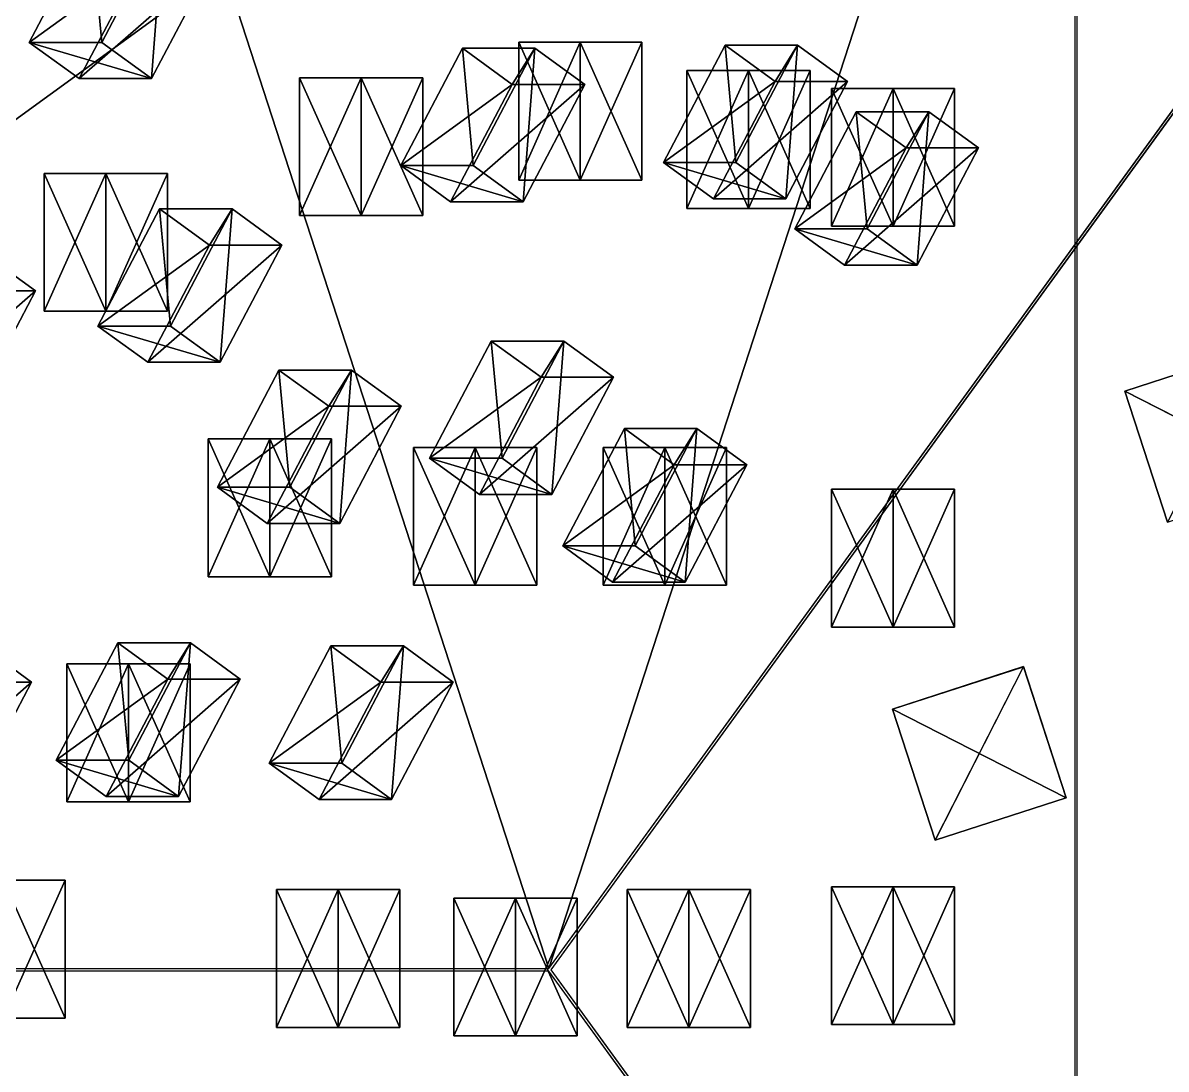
# Model space of a CAD drawing. Header units: metres. Extents: x -324 to 324, y -310 to 311.
# Drawn here: x -238.3 to -155.4, y -7.2 to 68.7 of the extents above; entities that cross this region are included whole.
import ezdxf

# ---------------------------------------------------------------- set-up
doc = ezdxf.new("R2010")
doc.units = ezdxf.units.M

msp = doc.modelspace()

# ---------------------------------------------------------------- linework, layer by layer
for p, q in [((-200.13194, 0.095825195, -738.10077), (-61.93538, 190.30717, -738.10077)), ((-61.803387, 190.21132, -738), (-200, 4.172325e-05, -738)), ((-161.96652, 117.55693, -1261.8993), (-161.96637, -117.55719, -1261.8992)), ((-161.8034, -117.557014, -1262), (-161.80339, 117.5571, -1262)), ((-323.74664, 0.10151672, -938.0959), (-200.13194, 0.095825195, -738.10077)), ((-200, 4.172325e-05, -738), (-61.803432, -190.21129, -738)), ((-200.13196, -0.09590149, -738.10077), (-323.74664, -0.10168457, -938.09595)), ((-61.935295, -190.30717, -738.10077), (-200.13196, -0.09590149, -738.10077))]:
    msp.add_line(p, q)
for points in [[(-200.13194, 0.095825195, -738.10077), (-100.1399, 307.86993, -938.09595), (-261.94815, 190.31635, -1061.6997), (-261.94806, 190.31645, -1061.6996)], [(-200.13194, 0.095825195, -738.10077), (-61.93538, 190.30717, -738.10077), (-100.1399, 307.86993, -938.09595), (-100.1398, 307.87003, -938.0958)], [(-323.78564, -0.00020891172, -938.3003), (-261.97635, 190.21114, -1061.9042), (-161.96652, 117.55693, -1261.8993), (-161.96642, 117.55703, -1261.8992)], [(-200.13194, 0.095825195, -738.10077), (-261.94815, 190.31635, -1061.6997), (-323.74664, 0.10151672, -938.0959), (-323.74655, 0.101616725, -938.09576)], [(-61.803432, -190.21129, -738), (-61.803387, 190.21132, -738), (-200, 4.172325e-05, -738), (-199.9999, 0.00014172326, -737.9999)], [(61.803394, -190.21127, -1262), (-161.80339, 117.5571, -1262), (61.803425, 190.21133, -1262), (61.803524, 190.21144, -1261.9999)], [(-323.78564, -0.00020891172, -938.3003), (-161.96652, 117.55693, -1261.8993), (-161.96637, -117.55719, -1261.8992), (-161.96626, -117.55709, -1261.899)], [(61.803394, -190.21127, -1262), (-161.8034, -117.557014, -1262), (-161.80339, 117.5571, -1262), (-161.80328, 117.5572, -1261.9999)], [(-233.3717, 75.81389, -861.87366), (-237.84373, 67.3073, -859.10974), (-232.58609, 67.30706, -850.60345), (-232.58598, 67.30716, -850.60333)], [(-237.84373, 67.3073, -859.10974), (-233.3717, 75.81389, -861.87366), (-229.75375, 73.185295, -864.1099), (-229.75365, 73.185394, -864.1098)], [(-232.58609, 67.30706, -850.60345), (-228.11406, 75.813644, -853.3673), (-233.3717, 75.81389, -861.87366), (-233.3716, 75.81399, -861.87354)], [(-228.11406, 75.813644, -853.3673), (-232.58609, 67.30706, -850.60345), (-228.96814, 64.67847, -852.8397), (-228.96803, 64.678566, -852.8396)], [(-228.96814, 64.67847, -852.8397), (-224.49611, 73.18506, -855.60364), (-228.11406, 75.813644, -853.3673), (-228.11395, 75.81374, -853.3672)], [(-229.75375, 73.185295, -864.1099), (-234.22578, 64.67871, -861.34607), (-237.84373, 67.3073, -859.10974), (-237.84363, 67.307396, -859.1096)], [(-234.22578, 64.67871, -861.34607), (-229.75375, 73.185295, -864.1099), (-224.49611, 73.18506, -855.60364), (-224.496, 73.18516, -855.6035)], [(-224.49611, 73.18506, -855.60364), (-228.96814, 64.67847, -852.8397), (-234.22578, 64.67871, -861.34607), (-234.22568, 64.67881, -861.34595)], [(-228.96814, 64.67847, -852.8397), (-232.58609, 67.30706, -850.60345), (-237.84373, 67.3073, -859.10974), (-237.84363, 67.307396, -859.1096)], [(-237.84373, 67.3073, -859.10974), (-234.22578, 64.67871, -861.34607), (-228.96814, 64.67847, -852.8397), (-228.96803, 64.678566, -852.8396)], [(-197.85727, 67.31485, -1209.1312), (-202.32985, 67.31485, -1200.1871), (-197.85782, 67.31486, -1197.9508), (-197.85771, 67.31496, -1197.9507)], [(-197.85727, 57.314854, -1209.1312), (-202.32983, 57.31485, -1200.1871), (-202.32985, 67.31485, -1200.1871), (-202.32974, 67.31495, -1200.187)], [(-197.85782, 67.31486, -1197.9508), (-202.32985, 67.31485, -1200.1871), (-202.32983, 57.31485, -1200.1871), (-202.32973, 57.31495, -1200.187)], [(-202.32985, 67.31485, -1200.1871), (-197.85727, 67.31485, -1209.1312), (-197.85727, 57.314854, -1209.1312), (-197.85716, 57.314953, -1209.1311)], [(-202.32983, 57.31485, -1200.1871), (-197.85782, 57.314854, -1197.9508), (-197.85782, 67.31486, -1197.9508), (-197.85771, 67.31496, -1197.9507)], [(-197.85782, 57.314854, -1197.9508), (-193.38524, 57.314857, -1206.8949), (-193.38525, 67.31486, -1206.8949), (-193.38515, 67.31496, -1206.8948)], [(-197.85782, 67.31486, -1197.9508), (-193.38525, 67.31486, -1206.8949), (-197.85727, 67.31485, -1209.1312), (-197.85716, 67.31495, -1209.1311)], [(-193.38525, 67.31486, -1206.8949), (-197.85782, 67.31486, -1197.9508), (-197.85782, 57.314854, -1197.9508), (-197.85771, 57.314953, -1197.9507)], [(-193.38524, 57.314857, -1206.8949), (-197.85727, 57.314854, -1209.1312), (-197.85727, 67.31485, -1209.1312), (-197.85716, 67.31495, -1209.1311)], [(-197.85727, 67.31485, -1209.1312), (-193.38525, 67.31486, -1206.8949), (-193.38524, 57.314857, -1206.8949), (-193.38513, 57.314957, -1206.8948)], [(-206.41713, 66.8754, -807.75903), (-210.88916, 58.368813, -804.9951), (-205.63152, 58.36857, -796.48883), (-205.63141, 58.368668, -796.4887)], [(-210.88916, 58.368813, -804.9951), (-206.41713, 66.8754, -807.75903), (-202.79918, 64.24681, -809.9953), (-202.79907, 64.24691, -809.9952)], [(-205.63152, 58.36857, -796.48883), (-201.15948, 66.87516, -799.2527), (-206.41713, 66.8754, -807.75903), (-206.41702, 66.875496, -807.7589)], [(-202.79918, 64.24681, -809.9953), (-206.41713, 66.8754, -807.75903), (-201.15948, 66.87516, -799.2527), (-201.15938, 66.87526, -799.25256)], [(-201.15948, 66.87516, -799.2527), (-205.63152, 58.36857, -796.48883), (-202.01357, 55.73998, -798.7251), (-202.01346, 55.740078, -798.725)], [(-201.15948, 66.87516, -799.2527), (-197.54153, 64.24657, -801.489), (-202.79918, 64.24681, -809.9953), (-202.79907, 64.24691, -809.9952)], [(-202.01357, 55.73998, -798.7251), (-197.54153, 64.24657, -801.489), (-201.15948, 66.87516, -799.2527), (-201.15938, 66.87526, -799.25256)], [(-187.34816, 67.09358, -777.165), (-191.82019, 58.586998, -774.40106), (-186.56255, 58.586754, -765.8948), (-186.56244, 58.586853, -765.89465)], [(-191.82019, 58.586998, -774.40106), (-187.34816, 67.09358, -777.165), (-183.73021, 64.465, -779.40125), (-183.7301, 64.465096, -779.4011)], [(-186.56255, 58.586754, -765.8948), (-182.09052, 67.093346, -768.6586), (-187.34816, 67.09358, -777.165), (-187.34805, 67.09368, -777.16486)], [(-183.73021, 64.465, -779.40125), (-187.34816, 67.09358, -777.165), (-182.09052, 67.093346, -768.6586), (-182.09041, 67.093445, -768.6585)], [(-182.09052, 67.093346, -768.6586), (-186.56255, 58.586754, -765.8948), (-182.9446, 55.958164, -768.13104), (-182.94449, 55.958263, -768.1309)], [(-182.09052, 67.093346, -768.6586), (-178.47256, 64.46475, -770.89496), (-183.73021, 64.465, -779.40125), (-183.7301, 64.465096, -779.4011)], [(-182.9446, 55.958164, -768.13104), (-178.47256, 64.46475, -770.89496), (-182.09052, 67.093346, -768.6586), (-182.09041, 67.093445, -768.6585)], [(-213.75055, 64.739845, -1177.3485), (-218.22313, 64.739845, -1168.4044), (-213.7511, 64.73985, -1166.1681), (-213.75099, 64.73995, -1166.168)], [(-213.75055, 54.73985, -1177.3485), (-218.22311, 54.739845, -1168.4044), (-218.22313, 64.739845, -1168.4044), (-218.22302, 64.739944, -1168.4043)], [(-213.7511, 64.73985, -1166.1681), (-218.22313, 64.739845, -1168.4044), (-218.22311, 54.739845, -1168.4044), (-218.223, 54.739944, -1168.4043)], [(-218.22313, 64.739845, -1168.4044), (-213.75055, 64.739845, -1177.3485), (-213.75055, 54.73985, -1177.3485), (-213.75044, 54.73995, -1177.3484)], [(-218.22311, 54.739845, -1168.4044), (-213.7511, 54.73985, -1166.1681), (-213.7511, 64.73985, -1166.1681), (-213.75099, 64.73995, -1166.168)], [(-213.7511, 54.73985, -1166.1681), (-209.27852, 54.739853, -1175.1122), (-209.27853, 64.73985, -1175.1122), (-209.27843, 64.73995, -1175.112)], [(-213.7511, 64.73985, -1166.1681), (-209.27853, 64.73985, -1175.1122), (-213.75055, 64.739845, -1177.3485), (-213.75044, 64.739944, -1177.3484)], [(-209.27853, 64.73985, -1175.1122), (-213.7511, 64.73985, -1166.1681), (-213.7511, 54.73985, -1166.1681), (-213.75099, 54.73995, -1166.168)], [(-209.27852, 54.739853, -1175.1122), (-213.75055, 54.73985, -1177.3485), (-213.75055, 64.739845, -1177.3485), (-213.75044, 64.739944, -1177.3484)], [(-213.75055, 64.739845, -1177.3485), (-209.27853, 64.73985, -1175.1122), (-209.27852, 54.739853, -1175.1122), (-209.27841, 54.739952, -1175.112)], [(-185.64938, 65.25486, -1233.5441), (-190.12196, 65.25486, -1224.6), (-185.64993, 65.25487, -1222.3636), (-185.64983, 65.25497, -1222.3635)], [(-185.64938, 55.254864, -1233.5441), (-190.12195, 55.25486, -1224.6), (-190.12196, 65.25486, -1224.6), (-190.12186, 65.25496, -1224.5999)], [(-185.64993, 65.25487, -1222.3636), (-190.12196, 65.25486, -1224.6), (-190.12195, 55.25486, -1224.6), (-190.12184, 55.25496, -1224.5999)], [(-190.12196, 65.25486, -1224.6), (-185.64938, 65.25486, -1233.5441), (-185.64938, 55.254864, -1233.5441), (-185.64928, 55.254963, -1233.544)], [(-190.12195, 55.25486, -1224.6), (-185.64993, 55.254864, -1222.3636), (-185.64993, 65.25487, -1222.3636), (-185.64983, 65.25497, -1222.3635)], [(-185.64993, 55.254864, -1222.3636), (-181.17735, 55.254868, -1231.3077), (-181.17737, 65.25487, -1231.3077), (-181.17726, 65.25497, -1231.3076)], [(-185.64993, 65.25487, -1222.3636), (-181.17737, 65.25487, -1231.3077), (-185.64938, 65.25486, -1233.5441), (-185.64928, 65.25496, -1233.544)], [(-181.17737, 65.25487, -1231.3077), (-185.64993, 65.25487, -1222.3636), (-185.64993, 55.254864, -1222.3636), (-185.64983, 55.254963, -1222.3635)], [(-181.17735, 55.254868, -1231.3077), (-185.64938, 55.254864, -1233.5441), (-185.64938, 65.25486, -1233.5441), (-185.64928, 65.25496, -1233.544)], [(-185.64938, 65.25486, -1233.5441), (-181.17737, 65.25487, -1231.3077), (-181.17735, 55.254868, -1231.3077), (-181.17725, 55.254967, -1231.3076)], [(-202.79918, 64.24681, -809.9953), (-207.27121, 55.74022, -807.23145), (-210.88916, 58.368813, -804.9951), (-210.88905, 58.36891, -804.995)], [(-207.27121, 55.74022, -807.23145), (-202.79918, 64.24681, -809.9953), (-197.54153, 64.24657, -801.489), (-197.54143, 64.246666, -801.4889)], [(-197.54153, 64.24657, -801.489), (-202.01357, 55.73998, -798.7251), (-207.27121, 55.74022, -807.23145), (-207.2711, 55.74032, -807.2313)], [(-183.73021, 64.465, -779.40125), (-188.20224, 55.958405, -776.6374), (-191.82019, 58.586998, -774.40106), (-191.82008, 58.587097, -774.40094)], [(-188.20224, 55.958405, -776.6374), (-183.73021, 64.465, -779.40125), (-178.47256, 64.46475, -770.89496), (-178.47246, 64.46485, -770.89484)], [(-178.47256, 64.46475, -770.89496), (-182.9446, 55.958164, -768.13104), (-188.20224, 55.958405, -776.6374), (-188.20213, 55.958504, -776.63727)], [(-175.16904, 63.967365, -1254.5022), (-179.64162, 63.96736, -1245.5581), (-175.16959, 63.967365, -1243.3218), (-175.16948, 63.967464, -1243.3217)], [(-175.16904, 53.967365, -1254.5022), (-179.6416, 53.96736, -1245.5581), (-179.64162, 63.96736, -1245.5581), (-179.64151, 63.96746, -1245.558)], [(-179.64162, 63.96736, -1245.5581), (-175.16904, 63.967365, -1254.5022), (-175.16904, 53.967365, -1254.5022), (-175.16893, 53.967464, -1254.5021)], [(-175.16959, 63.967365, -1243.3218), (-179.64162, 63.96736, -1245.5581), (-179.6416, 53.96736, -1245.5581), (-179.6415, 53.96746, -1245.558)], [(-179.6416, 53.96736, -1245.5581), (-175.16959, 53.967365, -1243.3218), (-175.16959, 63.967365, -1243.3218), (-175.16948, 63.967464, -1243.3217)], [(-175.16959, 53.967365, -1243.3218), (-170.697, 53.96737, -1252.2659), (-170.69702, 63.96737, -1252.2659), (-170.69691, 63.96747, -1252.2657)], [(-175.16959, 63.967365, -1243.3218), (-170.69702, 63.96737, -1252.2659), (-175.16904, 63.967365, -1254.5022), (-175.16893, 63.967464, -1254.5021)], [(-170.69702, 63.96737, -1252.2659), (-175.16959, 63.967365, -1243.3218), (-175.16959, 53.967365, -1243.3218), (-175.16948, 53.967464, -1243.3217)], [(-170.697, 53.96737, -1252.2659), (-175.16904, 53.967365, -1254.5022), (-175.16904, 63.967365, -1254.5022), (-175.16893, 63.967464, -1254.5021)], [(-175.16904, 63.967365, -1254.5022), (-170.69702, 63.96737, -1252.2659), (-170.697, 53.96737, -1252.2659), (-170.6969, 53.96747, -1252.2657)], [(-177.83235, 62.27406, -756.105), (-182.30438, 53.76747, -753.34106), (-177.04674, 53.767227, -744.8348), (-177.04663, 53.767326, -744.83466)], [(-182.30438, 53.76747, -753.34106), (-177.83235, 62.27406, -756.105), (-174.2144, 59.64547, -758.34125), (-174.2143, 59.64557, -758.3411)], [(-177.04674, 53.767227, -744.8348), (-172.5747, 62.27382, -747.59863), (-177.83235, 62.27406, -756.105), (-177.83224, 62.27416, -756.10486)], [(-174.2144, 59.64547, -758.34125), (-177.83235, 62.27406, -756.105), (-172.5747, 62.27382, -747.59863), (-172.5746, 62.27392, -747.5985)], [(-172.5747, 62.27382, -747.59863), (-177.04674, 53.767227, -744.8348), (-173.42879, 51.138638, -747.07104), (-173.42868, 51.138737, -747.0709)], [(-172.5747, 62.27382, -747.59863), (-168.95676, 59.645226, -749.83496), (-174.2144, 59.64547, -758.34125), (-174.2143, 59.64557, -758.3411)], [(-173.42879, 51.138638, -747.07104), (-168.95676, 59.645226, -749.83496), (-172.5747, 62.27382, -747.59863), (-172.5746, 62.27392, -747.5985)], [(-174.2144, 59.64547, -758.34125), (-178.68643, 51.138878, -755.5774), (-182.30438, 53.76747, -753.34106), (-182.30428, 53.76757, -753.34094)], [(-178.68643, 51.138878, -755.5774), (-174.2144, 59.64547, -758.34125), (-168.95676, 59.645226, -749.83496), (-168.95665, 59.645325, -749.83484)], [(-168.95676, 59.645226, -749.83496), (-173.42879, 51.138638, -747.07104), (-178.68643, 51.138878, -755.5774), (-178.68633, 51.138977, -755.5773)], [(-202.01357, 55.73998, -798.7251), (-205.63152, 58.36857, -796.48883), (-210.88916, 58.368813, -804.9951), (-210.88905, 58.36891, -804.995)], [(-210.88916, 58.368813, -804.9951), (-207.27121, 55.74022, -807.23145), (-202.01357, 55.73998, -798.7251), (-202.01346, 55.740078, -798.725)], [(-182.9446, 55.958164, -768.13104), (-186.56255, 58.586754, -765.8948), (-191.82019, 58.586998, -774.40106), (-191.82008, 58.587097, -774.40094)], [(-191.82019, 58.586998, -774.40106), (-188.20224, 55.958405, -776.6374), (-182.9446, 55.958164, -768.13104), (-182.94449, 55.958263, -768.1309)], [(-232.29272, 57.787346, -1140.2687), (-236.7653, 57.787342, -1131.3246), (-232.29327, 57.787346, -1129.0883), (-232.29317, 57.787445, -1129.0881)], [(-232.29272, 47.787346, -1140.2687), (-236.76529, 47.787342, -1131.3246), (-236.7653, 57.787342, -1131.3246), (-236.7652, 57.78744, -1131.3245)], [(-236.7653, 57.787342, -1131.3246), (-232.29272, 57.787346, -1140.2687), (-232.29272, 47.787346, -1140.2687), (-232.29262, 47.787445, -1140.2686)], [(-232.29327, 57.787346, -1129.0883), (-236.7653, 57.787342, -1131.3246), (-236.76529, 47.787342, -1131.3246), (-236.76518, 47.78744, -1131.3245)], [(-236.76529, 47.787342, -1131.3246), (-232.29327, 47.787346, -1129.0883), (-232.29327, 57.787346, -1129.0883), (-232.29317, 57.787445, -1129.0881)], [(-232.29327, 47.787346, -1129.0883), (-227.8207, 47.78735, -1138.0323), (-227.82071, 57.78735, -1138.0323), (-227.8206, 57.78745, -1138.0322)], [(-232.29327, 57.787346, -1129.0883), (-227.82071, 57.78735, -1138.0323), (-232.29272, 57.787346, -1140.2687), (-232.29262, 57.787445, -1140.2686)], [(-227.82071, 57.78735, -1138.0323), (-232.29327, 57.787346, -1129.0883), (-232.29327, 47.787346, -1129.0883), (-232.29317, 47.787445, -1129.0881)], [(-227.8207, 47.78735, -1138.0323), (-232.29272, 47.787346, -1140.2687), (-232.29272, 57.787346, -1140.2687), (-232.29262, 57.787445, -1140.2686)], [(-232.29272, 57.787346, -1140.2687), (-227.82071, 57.78735, -1138.0323), (-227.8207, 47.78735, -1138.0323), (-227.82059, 47.78745, -1138.0322)], [(-202.32983, 57.31485, -1200.1871), (-197.85727, 57.314854, -1209.1312), (-193.38524, 57.314857, -1206.8949), (-193.38513, 57.314957, -1206.8948)], [(-193.38524, 57.314857, -1206.8949), (-197.85782, 57.314854, -1197.9508), (-202.32983, 57.31485, -1200.1871), (-202.32973, 57.31495, -1200.187)], [(-228.38335, 55.222973, -829.60016), (-232.85538, 46.716385, -826.83624), (-227.59773, 46.71614, -818.32996), (-227.59763, 46.71624, -818.32983)], [(-232.85538, 46.716385, -826.83624), (-228.38335, 55.222973, -829.60016), (-224.7654, 52.594383, -831.8364), (-224.76529, 52.594482, -831.8363)], [(-227.59773, 46.71614, -818.32996), (-223.1257, 55.222733, -821.0938), (-228.38335, 55.222973, -829.60016), (-228.38324, 55.223072, -829.60004)], [(-224.7654, 52.594383, -831.8364), (-228.38335, 55.222973, -829.60016), (-223.1257, 55.222733, -821.0938), (-223.1256, 55.22283, -821.0937)], [(-223.1257, 55.222733, -821.0938), (-227.59773, 46.71614, -818.32996), (-223.97978, 44.08755, -820.5662), (-223.97968, 44.08765, -820.5661)], [(-223.1257, 55.222733, -821.0938), (-219.50775, 52.59414, -823.33014), (-224.7654, 52.594383, -831.8364), (-224.76529, 52.594482, -831.8363)], [(-223.97978, 44.08755, -820.5662), (-219.50775, 52.59414, -823.33014), (-223.1257, 55.222733, -821.0938), (-223.1256, 55.22283, -821.0937)], [(-190.12195, 55.25486, -1224.6), (-185.64938, 55.254864, -1233.5441), (-181.17735, 55.254868, -1231.3077), (-181.17725, 55.254967, -1231.3076)], [(-181.17735, 55.254868, -1231.3077), (-185.64993, 55.254864, -1222.3636), (-190.12195, 55.25486, -1224.6), (-190.12184, 55.25496, -1224.5999)], [(-218.22311, 54.739845, -1168.4044), (-213.75055, 54.73985, -1177.3485), (-209.27852, 54.739853, -1175.1122), (-209.27841, 54.739952, -1175.112)], [(-209.27852, 54.739853, -1175.1122), (-213.7511, 54.73985, -1166.1681), (-218.22311, 54.739845, -1168.4044), (-218.223, 54.739944, -1168.4043)], [(-179.6416, 53.96736, -1245.5581), (-175.16904, 53.967365, -1254.5022), (-170.697, 53.96737, -1252.2659), (-170.6969, 53.96747, -1252.2657)], [(-170.697, 53.96737, -1252.2659), (-175.16959, 53.967365, -1243.3218), (-179.6416, 53.96736, -1245.5581), (-179.6415, 53.96746, -1245.558)], [(-173.42879, 51.138638, -747.07104), (-177.04674, 53.767227, -744.8348), (-182.30438, 53.76747, -753.34106), (-182.30428, 53.76757, -753.34094)], [(-182.30438, 53.76747, -753.34106), (-178.68643, 51.138878, -755.5774), (-173.42879, 51.138638, -747.07104), (-173.42868, 51.138737, -747.0709)], [(-224.7654, 52.594383, -831.8364), (-229.23743, 44.08779, -829.0726), (-232.85538, 46.716385, -826.83624), (-232.85527, 46.716484, -826.8361)], [(-229.23743, 44.08779, -829.0726), (-224.7654, 52.594383, -831.8364), (-219.50775, 52.59414, -823.33014), (-219.50764, 52.59424, -823.33)], [(-219.50775, 52.59414, -823.33014), (-223.97978, 44.08755, -820.5662), (-229.23743, 44.08779, -829.0726), (-229.23732, 44.08789, -829.07245)], [(-241.01387, 51.893982, -846.1213), (-237.39592, 49.26539, -848.3576), (-242.65356, 49.265633, -856.8639), (-242.65346, 49.26573, -856.8638)], [(-241.86795, 40.7588, -845.5937), (-237.39592, 49.26539, -848.3576), (-241.01387, 51.893982, -846.1213), (-241.01376, 51.89408, -846.12115)], [(-247.1256, 40.75904, -854.10004), (-242.65356, 49.265633, -856.8639), (-237.39592, 49.26539, -848.3576), (-237.39581, 49.265488, -848.3575)], [(-237.39592, 49.26539, -848.3576), (-241.86795, 40.7588, -845.5937), (-247.1256, 40.75904, -854.10004), (-247.12549, 40.75914, -854.0999)], [(-236.76529, 47.787342, -1131.3246), (-232.29272, 47.787346, -1140.2687), (-227.8207, 47.78735, -1138.0323), (-227.82059, 47.78745, -1138.0322)], [(-227.8207, 47.78735, -1138.0323), (-232.29327, 47.787346, -1129.0883), (-236.76529, 47.787342, -1131.3246), (-236.76518, 47.78744, -1131.3245)], [(-223.97978, 44.08755, -820.5662), (-227.59773, 46.71614, -818.32996), (-232.85538, 46.716385, -826.83624), (-232.85527, 46.716484, -826.8361)], [(-232.85538, 46.716385, -826.83624), (-229.23743, 44.08779, -829.0726), (-223.97978, 44.08755, -820.5662), (-223.97968, 44.08765, -820.5661)], [(-204.31947, 45.62747, -779.38995), (-208.7915, 37.12088, -776.62604), (-203.53386, 37.120636, -768.11975), (-203.53375, 37.120735, -768.1196)], [(-208.7915, 37.12088, -776.62604), (-204.31947, 45.62747, -779.38995), (-200.70152, 42.99888, -781.6262), (-200.70142, 42.998978, -781.6261)], [(-203.53386, 37.120636, -768.11975), (-199.06183, 45.627228, -770.8836), (-204.31947, 45.62747, -779.38995), (-204.31937, 45.627567, -779.38983)], [(-200.70152, 42.99888, -781.6262), (-204.31947, 45.62747, -779.38995), (-199.06183, 45.627228, -770.8836), (-199.06172, 45.627327, -770.8835)], [(-199.06183, 45.627228, -770.8836), (-203.53386, 37.120636, -768.11975), (-199.91591, 34.492046, -770.356), (-199.9158, 34.492146, -770.3559)], [(-199.06183, 45.627228, -770.8836), (-195.44388, 42.998634, -773.11993), (-200.70152, 42.99888, -781.6262), (-200.70142, 42.998978, -781.6261)], [(-199.91591, 34.492046, -770.356), (-195.44388, 42.998634, -773.11993), (-199.06183, 45.627228, -770.8836), (-199.06172, 45.627327, -770.8835)], [(-155.24715, 32.47822, -734.5), (-158.33731, 41.988785, -734.5), (-148.82674, 45.078953, -734.5), (-148.82663, 45.079052, -734.4999)], [(-158.33731, 41.988785, -734.5), (-158.33731, 41.988785, -729.5), (-148.82674, 45.078953, -729.5), (-148.82663, 45.079052, -729.4999)], [(-145.73657, 35.56839, -729.5), (-148.82674, 45.078953, -729.5), (-158.33731, 41.988785, -729.5), (-158.3372, 41.988884, -729.4999)], [(-148.82674, 45.078953, -729.5), (-148.82674, 45.078953, -734.5), (-158.33731, 41.988785, -734.5), (-158.3372, 41.988884, -734.4999)], [(-219.72153, 43.52532, -801.83704), (-224.19356, 35.01873, -799.0731), (-218.93591, 35.018486, -790.56683), (-218.9358, 35.018585, -790.5667)], [(-224.19356, 35.01873, -799.0731), (-219.72153, 43.52532, -801.83704), (-216.10358, 40.89673, -804.0733), (-216.10347, 40.896828, -804.0732)], [(-218.93591, 35.018486, -790.56683), (-214.46388, 43.525078, -793.3307), (-219.72153, 43.52532, -801.83704), (-219.72142, 43.525417, -801.8369)], [(-216.10358, 40.89673, -804.0733), (-219.72153, 43.52532, -801.83704), (-214.46388, 43.525078, -793.3307), (-214.46378, 43.525177, -793.33057)], [(-214.46388, 43.525078, -793.3307), (-218.93591, 35.018486, -790.56683), (-215.31796, 32.389896, -792.8031), (-215.31786, 32.389996, -792.803)], [(-214.46388, 43.525078, -793.3307), (-210.84593, 40.896484, -795.567), (-216.10358, 40.89673, -804.0733), (-216.10347, 40.896828, -804.0732)], [(-215.31796, 32.389896, -792.8031), (-210.84593, 40.896484, -795.567), (-214.46388, 43.525078, -793.3307), (-214.46378, 43.525177, -793.33057)], [(-200.70152, 42.99888, -781.6262), (-205.17355, 34.492287, -778.86237), (-208.7915, 37.12088, -776.62604), (-208.7914, 37.12098, -776.6259)], [(-205.17355, 34.492287, -778.86237), (-200.70152, 42.99888, -781.6262), (-195.44388, 42.998634, -773.11993), (-195.44377, 42.998734, -773.1198)], [(-195.44388, 42.998634, -773.11993), (-199.91591, 34.492046, -770.356), (-205.17355, 34.492287, -778.86237), (-205.17345, 34.492386, -778.86224)], [(-155.24715, 32.47822, -729.5), (-158.33731, 41.988785, -729.5), (-158.33731, 41.988785, -734.5), (-158.3372, 41.988884, -734.4999)], [(-158.33731, 41.988785, -729.5), (-155.24715, 32.47822, -729.5), (-145.73657, 35.56839, -729.5), (-145.73647, 35.56849, -729.4999)], [(-158.33731, 41.988785, -734.5), (-155.24715, 32.47822, -734.5), (-155.24715, 32.47822, -729.5), (-155.24704, 32.47832, -729.4999)], [(-216.10358, 40.89673, -804.0733), (-220.5756, 32.390137, -801.30945), (-224.19356, 35.01873, -799.0731), (-224.19345, 35.01883, -799.073)], [(-220.5756, 32.390137, -801.30945), (-216.10358, 40.89673, -804.0733), (-210.84593, 40.896484, -795.567), (-210.84583, 40.896584, -795.5669)], [(-210.84593, 40.896484, -795.567), (-215.31796, 32.389896, -792.8031), (-220.5756, 32.390137, -801.30945), (-220.5755, 32.390236, -801.3093)], [(-194.66203, 39.274593, -756.29846), (-199.13406, 30.768003, -753.53455), (-193.87642, 30.767763, -745.02826), (-193.87631, 30.767862, -745.02814)], [(-199.13406, 30.768003, -753.53455), (-194.66203, 39.274593, -756.29846), (-191.04408, 36.646004, -758.5347), (-191.04398, 36.646103, -758.5346)], [(-193.87642, 30.767763, -745.02826), (-189.40439, 39.274353, -747.7921), (-194.66203, 39.274593, -756.29846), (-194.66193, 39.274693, -756.29834)], [(-191.04408, 36.646004, -758.5347), (-194.66203, 39.274593, -756.29846), (-189.40439, 39.274353, -747.7921), (-189.40428, 39.274452, -747.792)], [(-189.40439, 39.274353, -747.7921), (-193.87642, 30.767763, -745.02826), (-190.25847, 28.139172, -747.2645), (-190.25836, 28.13927, -747.2644)], [(-189.40439, 39.274353, -747.7921), (-185.78644, 36.64576, -750.02844), (-191.04408, 36.646004, -758.5347), (-191.04398, 36.646103, -758.5346)], [(-190.25847, 28.139172, -747.2645), (-185.78644, 36.64576, -750.02844), (-189.40439, 39.274353, -747.7921), (-189.40428, 39.274452, -747.792)], [(-220.38428, 38.52635, -1164.0826), (-224.85686, 38.526344, -1155.1385), (-220.38483, 38.52635, -1152.9022), (-220.38472, 38.526447, -1152.9021)], [(-220.38428, 28.526348, -1164.0826), (-224.85684, 28.526346, -1155.1385), (-224.85686, 38.526344, -1155.1385), (-224.85675, 38.526443, -1155.1384)], [(-224.85686, 38.526344, -1155.1385), (-220.38428, 38.52635, -1164.0826), (-220.38428, 28.526348, -1164.0826), (-220.38417, 28.526447, -1164.0825)], [(-220.38483, 38.52635, -1152.9022), (-224.85686, 38.526344, -1155.1385), (-224.85684, 28.526346, -1155.1385), (-224.85674, 28.526445, -1155.1384)], [(-224.85684, 28.526346, -1155.1385), (-220.38483, 28.526348, -1152.9022), (-220.38483, 38.52635, -1152.9022), (-220.38472, 38.526447, -1152.9021)], [(-220.38483, 28.526348, -1152.9022), (-215.91225, 28.52635, -1161.8463), (-215.91226, 38.526352, -1161.8463), (-215.91216, 38.52645, -1161.8462)], [(-220.38483, 38.52635, -1152.9022), (-215.91226, 38.526352, -1161.8463), (-220.38428, 38.52635, -1164.0826), (-220.38417, 38.526447, -1164.0825)], [(-215.91226, 38.526352, -1161.8463), (-220.38483, 38.52635, -1152.9022), (-220.38483, 28.526348, -1152.9022), (-220.38472, 28.526447, -1152.9021)], [(-215.91225, 28.52635, -1161.8463), (-220.38428, 28.526348, -1164.0826), (-220.38428, 38.52635, -1164.0826), (-220.38417, 38.526447, -1164.0825)], [(-220.38428, 38.52635, -1164.0826), (-215.91226, 38.526352, -1161.8463), (-215.91225, 28.52635, -1161.8463), (-215.91214, 28.52645, -1161.8462)], [(-205.48145, 37.908356, -1193.8848), (-209.95403, 37.90835, -1184.9407), (-205.482, 37.908356, -1182.7043), (-205.48189, 37.908455, -1182.7042)], [(-205.48145, 27.908356, -1193.8848), (-209.95401, 27.908354, -1184.9407), (-209.95403, 37.90835, -1184.9407), (-209.95392, 37.90845, -1184.9406)], [(-209.95403, 37.90835, -1184.9407), (-205.48145, 37.908356, -1193.8848), (-205.48145, 27.908356, -1193.8848), (-205.48134, 27.908455, -1193.8846)], [(-205.482, 37.908356, -1182.7043), (-209.95403, 37.90835, -1184.9407), (-209.95401, 27.908354, -1184.9407), (-209.9539, 27.908453, -1184.9406)], [(-209.95401, 27.908354, -1184.9407), (-205.482, 27.908356, -1182.7043), (-205.482, 37.908356, -1182.7043), (-205.48189, 37.908455, -1182.7042)], [(-205.482, 27.908356, -1182.7043), (-201.00941, 27.908358, -1191.6484), (-201.00943, 37.90836, -1191.6484), (-201.00932, 37.90846, -1191.6483)], [(-205.482, 37.908356, -1182.7043), (-201.00943, 37.90836, -1191.6484), (-205.48145, 37.908356, -1193.8848), (-205.48134, 37.908455, -1193.8846)], [(-201.00943, 37.90836, -1191.6484), (-205.482, 37.908356, -1182.7043), (-205.482, 27.908356, -1182.7043), (-205.48189, 27.908455, -1182.7042)], [(-201.00941, 27.908358, -1191.6484), (-205.48145, 27.908356, -1193.8848), (-205.48145, 37.908356, -1193.8848), (-205.48134, 37.908455, -1193.8846)], [(-205.48145, 37.908356, -1193.8848), (-201.00943, 37.90836, -1191.6484), (-201.00941, 27.908358, -1191.6484), (-201.00931, 27.908457, -1191.6483)], [(-191.73029, 37.90836, -1221.3837), (-196.20287, 37.908356, -1212.4396), (-191.73083, 37.90836, -1210.2032), (-191.73073, 37.90846, -1210.2031)], [(-191.73029, 27.90836, -1221.3837), (-196.20285, 27.908358, -1212.4396), (-196.20287, 37.908356, -1212.4396), (-196.20276, 37.908455, -1212.4395)], [(-196.20287, 37.908356, -1212.4396), (-191.73029, 37.90836, -1221.3837), (-191.73029, 27.90836, -1221.3837), (-191.73018, 27.908459, -1221.3835)], [(-191.73083, 37.90836, -1210.2032), (-196.20287, 37.908356, -1212.4396), (-196.20285, 27.908358, -1212.4396), (-196.20274, 27.908457, -1212.4395)], [(-196.20285, 27.908358, -1212.4396), (-191.73083, 27.90836, -1210.2032), (-191.73083, 37.90836, -1210.2032), (-191.73073, 37.90846, -1210.2031)], [(-191.73083, 27.90836, -1210.2032), (-187.25826, 27.908361, -1219.1473), (-187.25827, 37.908363, -1219.1473), (-187.25816, 37.908463, -1219.1472)], [(-191.73083, 37.90836, -1210.2032), (-187.25827, 37.908363, -1219.1473), (-191.73029, 37.90836, -1221.3837), (-191.73018, 37.90846, -1221.3835)], [(-187.25827, 37.908363, -1219.1473), (-191.73083, 37.90836, -1210.2032), (-191.73083, 27.90836, -1210.2032), (-191.73073, 27.908459, -1210.2031)], [(-187.25826, 27.908361, -1219.1473), (-191.73029, 27.90836, -1221.3837), (-191.73029, 37.90836, -1221.3837), (-191.73018, 37.90846, -1221.3835)], [(-191.73029, 37.90836, -1221.3837), (-187.25827, 37.908363, -1219.1473), (-187.25826, 27.908361, -1219.1473), (-187.25815, 27.90846, -1219.1472)], [(-199.91591, 34.492046, -770.356), (-203.53386, 37.120636, -768.11975), (-208.7915, 37.12088, -776.62604), (-208.7914, 37.12098, -776.6259)], [(-208.7915, 37.12088, -776.62604), (-205.17355, 34.492287, -778.86237), (-199.91591, 34.492046, -770.356), (-199.9158, 34.492146, -770.3559)], [(-191.04408, 36.646004, -758.5347), (-195.51611, 28.139414, -755.7709), (-199.13406, 30.768003, -753.53455), (-199.13396, 30.768103, -753.5344)], [(-195.51611, 28.139414, -755.7709), (-191.04408, 36.646004, -758.5347), (-185.78644, 36.64576, -750.02844), (-185.78633, 36.64586, -750.0283)], [(-185.78644, 36.64576, -750.02844), (-190.25847, 28.139172, -747.2645), (-195.51611, 28.139414, -755.7709), (-195.516, 28.139513, -755.77075)], [(-215.31796, 32.389896, -792.8031), (-218.93591, 35.018486, -790.56683), (-224.19356, 35.01873, -799.0731), (-224.19345, 35.01883, -799.073)], [(-224.19356, 35.01873, -799.0731), (-220.5756, 32.390137, -801.30945), (-215.31796, 32.389896, -792.8031), (-215.31786, 32.389996, -792.803)], [(-175.169, 34.869865, -1254.5022), (-179.64159, 34.86986, -1245.5581), (-175.16956, 34.869865, -1243.3218), (-175.16945, 34.869965, -1243.3217)], [(-175.169, 24.869865, -1254.5022), (-179.64157, 24.869864, -1245.5581), (-179.64159, 34.86986, -1245.5581), (-179.64148, 34.86996, -1245.558)], [(-179.64159, 34.86986, -1245.5581), (-175.169, 34.869865, -1254.5022), (-175.169, 24.869865, -1254.5022), (-175.1689, 24.869965, -1254.5021)], [(-175.16956, 34.869865, -1243.3218), (-179.64159, 34.86986, -1245.5581), (-179.64157, 24.869864, -1245.5581), (-179.64146, 24.869963, -1245.558)], [(-179.64157, 24.869864, -1245.5581), (-175.16956, 24.869865, -1243.3218), (-175.16956, 34.869865, -1243.3218), (-175.16945, 34.869965, -1243.3217)], [(-175.16956, 24.869865, -1243.3218), (-170.69698, 24.869867, -1252.2659), (-170.69699, 34.86987, -1252.2659), (-170.69688, 34.86997, -1252.2657)], [(-175.16956, 34.869865, -1243.3218), (-170.69699, 34.86987, -1252.2659), (-175.169, 34.869865, -1254.5022), (-175.1689, 34.869965, -1254.5021)], [(-170.69699, 34.86987, -1252.2659), (-175.16956, 34.869865, -1243.3218), (-175.16956, 24.869865, -1243.3218), (-175.16945, 24.869965, -1243.3217)], [(-170.69698, 24.869867, -1252.2659), (-175.169, 24.869865, -1254.5022), (-175.169, 34.869865, -1254.5022), (-175.1689, 34.869965, -1254.5021)], [(-175.169, 34.869865, -1254.5022), (-170.69699, 34.86987, -1252.2659), (-170.69698, 24.869867, -1252.2659), (-170.69687, 24.869967, -1252.2657)], [(-190.25847, 28.139172, -747.2645), (-193.87642, 30.767763, -745.02826), (-199.13406, 30.768003, -753.53455), (-199.13396, 30.768103, -753.5344)], [(-199.13406, 30.768003, -753.53455), (-195.51611, 28.139414, -755.7709), (-190.25847, 28.139172, -747.2645), (-190.25836, 28.13927, -747.2644)], [(-224.85684, 28.526346, -1155.1385), (-220.38428, 28.526348, -1164.0826), (-215.91225, 28.52635, -1161.8463), (-215.91214, 28.52645, -1161.8462)], [(-215.91225, 28.52635, -1161.8463), (-220.38483, 28.526348, -1152.9022), (-224.85684, 28.526346, -1155.1385), (-224.85674, 28.526445, -1155.1384)], [(-209.95401, 27.908354, -1184.9407), (-205.48145, 27.908356, -1193.8848), (-201.00941, 27.908358, -1191.6484), (-201.00931, 27.908457, -1191.6483)], [(-201.00941, 27.908358, -1191.6484), (-205.482, 27.908356, -1182.7043), (-209.95401, 27.908354, -1184.9407), (-209.9539, 27.908453, -1184.9406)], [(-196.20285, 27.908358, -1212.4396), (-191.73029, 27.90836, -1221.3837), (-187.25826, 27.908361, -1219.1473), (-187.25815, 27.90846, -1219.1472)], [(-187.25826, 27.908361, -1219.1473), (-191.73083, 27.90836, -1210.2032), (-196.20285, 27.908358, -1212.4396), (-196.20274, 27.908457, -1212.4395)], [(-179.64157, 24.869864, -1245.5581), (-175.169, 24.869865, -1254.5022), (-170.69698, 24.869867, -1252.2659), (-170.69687, 24.869967, -1252.2657)], [(-170.69698, 24.869867, -1252.2659), (-175.16956, 24.869865, -1243.3218), (-179.64157, 24.869864, -1245.5581), (-179.64146, 24.869963, -1245.558)], [(-241.2893, 23.505148, -813.1979), (-237.67136, 20.876558, -815.4342), (-242.929, 20.876799, -823.9405), (-242.9289, 20.876898, -823.94037)], [(-242.14339, 12.369968, -812.6703), (-237.67136, 20.876558, -815.4342), (-241.2893, 23.505148, -813.1979), (-241.2892, 23.505247, -813.19775)], [(-231.40413, 23.72372, -797.4623), (-235.87616, 15.217131, -794.69836), (-230.61852, 15.21689, -786.1921), (-230.61841, 15.21699, -786.19196)], [(-235.87616, 15.217131, -794.69836), (-231.40413, 23.72372, -797.4623), (-227.78618, 21.095129, -799.69855), (-227.78607, 21.095228, -799.6984)], [(-230.61852, 15.21689, -786.1921), (-226.14648, 23.723478, -788.95593), (-231.40413, 23.72372, -797.4623), (-231.40402, 23.72382, -797.46216)], [(-227.78618, 21.095129, -799.69855), (-231.40413, 23.72372, -797.4623), (-226.14648, 23.723478, -788.95593), (-226.14638, 23.723577, -788.9558)], [(-226.14648, 23.723478, -788.95593), (-230.61852, 15.21689, -786.1921), (-227.00056, 12.588299, -788.42834), (-227.00046, 12.588399, -788.4282)], [(-226.14648, 23.723478, -788.95593), (-222.52853, 21.094889, -791.19226), (-227.78618, 21.095129, -799.69855), (-227.78607, 21.095228, -799.6984)], [(-227.00056, 12.588299, -788.42834), (-222.52853, 21.094889, -791.19226), (-226.14648, 23.723478, -788.95593), (-226.14638, 23.723577, -788.9558)], [(-215.95006, 23.503986, -772.20184), (-220.42209, 14.997396, -769.4379), (-215.16444, 14.997156, -760.93164), (-215.16434, 14.997256, -760.9315)], [(-220.42209, 14.997396, -769.4379), (-215.95006, 23.503986, -772.20184), (-212.3321, 20.875395, -774.4381), (-212.332, 20.875494, -774.438)], [(-215.16444, 14.997156, -760.93164), (-210.69241, 23.503744, -763.6955), (-215.95006, 23.503986, -772.20184), (-215.94995, 23.504086, -772.2017)], [(-212.3321, 20.875395, -774.4381), (-215.95006, 23.503986, -772.20184), (-210.69241, 23.503744, -763.6955), (-210.6923, 23.503843, -763.6954)], [(-210.69241, 23.503744, -763.6955), (-215.16444, 14.997156, -760.93164), (-211.5465, 12.368565, -763.1679), (-211.54639, 12.368665, -763.1678)], [(-210.69241, 23.503744, -763.6955), (-207.07446, 20.875154, -765.9318), (-212.3321, 20.875395, -774.4381), (-212.332, 20.875494, -774.438)], [(-211.5465, 12.368565, -763.1679), (-207.07446, 20.875154, -765.9318), (-210.69241, 23.503744, -763.6955), (-210.6923, 23.503843, -763.6954)], [(-230.63428, 22.200844, -1143.5852), (-235.10686, 22.200842, -1134.6411), (-230.63483, 22.200844, -1132.4048), (-230.63472, 22.200943, -1132.4047)], [(-230.63428, 12.200844, -1143.5852), (-235.10684, 12.200842, -1134.6411), (-235.10686, 22.200842, -1134.6411), (-235.10675, 22.200941, -1134.641)], [(-235.10686, 22.200842, -1134.6411), (-230.63428, 22.200844, -1143.5852), (-230.63428, 12.200844, -1143.5852), (-230.63417, 12.200944, -1143.5851)], [(-230.63483, 22.200844, -1132.4048), (-235.10686, 22.200842, -1134.6411), (-235.10684, 12.200842, -1134.6411), (-235.10674, 12.200942, -1134.641)], [(-235.10684, 12.200842, -1134.6411), (-230.63483, 12.200844, -1132.4048), (-230.63483, 22.200844, -1132.4048), (-230.63472, 22.200943, -1132.4047)], [(-230.63483, 12.200844, -1132.4048), (-226.16225, 12.200846, -1141.3489), (-226.16226, 22.200846, -1141.3489), (-226.16216, 22.200945, -1141.3488)], [(-230.63483, 22.200844, -1132.4048), (-226.16226, 22.200846, -1141.3489), (-230.63428, 22.200844, -1143.5852), (-230.63417, 22.200943, -1143.5851)], [(-226.16226, 22.200846, -1141.3489), (-230.63483, 22.200844, -1132.4048), (-230.63483, 12.200844, -1132.4048), (-230.63472, 12.200944, -1132.4047)], [(-226.16225, 12.200846, -1141.3489), (-230.63428, 12.200844, -1143.5852), (-230.63428, 22.200844, -1143.5852), (-230.63417, 22.200943, -1143.5851)], [(-230.63428, 22.200844, -1143.5852), (-226.16226, 22.200846, -1141.3489), (-226.16225, 12.200846, -1141.3489), (-226.16214, 12.200946, -1141.3488)], [(-172.11572, 9.398451, -734.5), (-175.20589, 18.909018, -734.5), (-165.69531, 21.999186, -734.5), (-165.6952, 21.999285, -734.4999)], [(-175.20589, 18.909018, -734.5), (-175.20589, 18.909018, -729.5), (-165.69531, 21.999186, -729.5), (-165.6952, 21.999285, -729.4999)], [(-162.60515, 12.488619, -729.5), (-165.69531, 21.999186, -729.5), (-175.20589, 18.909018, -729.5), (-175.20578, 18.909117, -729.4999)], [(-165.69531, 21.999186, -729.5), (-165.69531, 21.999186, -734.5), (-175.20589, 18.909018, -734.5), (-175.20578, 18.909117, -734.4999)], [(-165.69531, 21.999186, -734.5), (-162.60515, 12.488619, -734.5), (-172.11572, 9.398451, -734.5), (-172.11562, 9.398551, -734.4999)], [(-162.60515, 12.488619, -734.5), (-165.69531, 21.999186, -734.5), (-165.69531, 21.999186, -729.5), (-165.6952, 21.999285, -729.4999)], [(-165.69531, 21.999186, -729.5), (-162.60515, 12.488619, -729.5), (-162.60515, 12.488619, -734.5), (-162.60504, 12.488719, -734.4999)], [(-247.40103, 12.370211, -821.17664), (-242.929, 20.876799, -823.9405), (-237.67136, 20.876558, -815.4342), (-237.67125, 20.876657, -815.4341)], [(-237.67136, 20.876558, -815.4342), (-242.14339, 12.369968, -812.6703), (-247.40103, 12.370211, -821.17664), (-247.40092, 12.370311, -821.1765)], [(-227.78618, 21.095129, -799.69855), (-232.25821, 12.588541, -796.9347), (-235.87616, 15.217131, -794.69836), (-235.87605, 15.217231, -794.69824)], [(-232.25821, 12.588541, -796.9347), (-227.78618, 21.095129, -799.69855), (-222.52853, 21.094889, -791.19226), (-222.52843, 21.094988, -791.19214)], [(-222.52853, 21.094889, -791.19226), (-227.00056, 12.588299, -788.42834), (-232.25821, 12.588541, -796.9347), (-232.2581, 12.588641, -796.9346)], [(-212.3321, 20.875395, -774.4381), (-216.80414, 12.368807, -771.67426), (-220.42209, 14.997396, -769.4379), (-220.42198, 14.997497, -769.4378)], [(-216.80414, 12.368807, -771.67426), (-212.3321, 20.875395, -774.4381), (-207.07446, 20.875154, -765.9318), (-207.07436, 20.875254, -765.9317)], [(-207.07446, 20.875154, -765.9318), (-211.5465, 12.368565, -763.1679), (-216.80414, 12.368807, -771.67426), (-216.80403, 12.368907, -771.67413)], [(-172.11572, 9.398451, -729.5), (-175.20589, 18.909018, -729.5), (-175.20589, 18.909018, -734.5), (-175.20578, 18.909117, -734.4999)], [(-175.20589, 18.909018, -729.5), (-172.11572, 9.398451, -729.5), (-162.60515, 12.488619, -729.5), (-162.60504, 12.488719, -729.4999)], [(-175.20589, 18.909018, -734.5), (-172.11572, 9.398451, -734.5), (-172.11572, 9.398451, -729.5), (-172.11562, 9.398551, -729.4999)], [(-227.00056, 12.588299, -788.42834), (-230.61852, 15.21689, -786.1921), (-235.87616, 15.217131, -794.69836), (-235.87605, 15.217231, -794.69824)], [(-235.87616, 15.217131, -794.69836), (-232.25821, 12.588541, -796.9347), (-227.00056, 12.588299, -788.42834), (-227.00046, 12.588399, -788.4282)], [(-211.5465, 12.368565, -763.1679), (-215.16444, 14.997156, -760.93164), (-220.42209, 14.997396, -769.4379), (-220.42198, 14.997497, -769.4378)], [(-220.42209, 14.997396, -769.4379), (-216.80414, 12.368807, -771.67426), (-211.5465, 12.368565, -763.1679), (-211.54639, 12.368665, -763.1678)], [(-172.11572, 9.398451, -729.5), (-172.11572, 9.398451, -734.5), (-162.60515, 12.488619, -734.5), (-162.60504, 12.488719, -734.4999)], [(-162.60515, 12.488619, -734.5), (-162.60515, 12.488619, -729.5), (-172.11572, 9.398451, -729.5), (-172.11562, 9.398551, -729.4999)], [(-235.10684, 12.200842, -1134.6411), (-230.63428, 12.200844, -1143.5852), (-226.16225, 12.200846, -1141.3489), (-226.16214, 12.200946, -1141.3488)], [(-226.16225, 12.200846, -1141.3489), (-230.63483, 12.200844, -1132.4048), (-235.10684, 12.200842, -1134.6411), (-235.10674, 12.200942, -1134.641)], [(-239.71011, -3.5066586, -1114.2563), (-235.23753, -3.5066566, -1123.2004), (-235.23755, 6.4933434, -1123.2004), (-235.23744, 6.4934435, -1123.2003)], [(-239.71011, 6.4933414, -1114.2563), (-235.23755, 6.4933434, -1123.2004), (-239.70956, 6.4933405, -1125.4368), (-239.70946, 6.4934406, -1125.4366)], [(-235.23755, 6.4933434, -1123.2004), (-239.71011, 6.4933414, -1114.2563), (-239.71011, -3.5066586, -1114.2563), (-239.71, -3.5065587, -1114.2562)], [(-235.23753, -3.5066566, -1123.2004), (-239.70956, -3.5066595, -1125.4368), (-239.70956, 6.4933405, -1125.4368), (-239.70946, 6.4934406, -1125.4366)], [(-239.70956, 6.4933405, -1125.4368), (-235.23755, 6.4933434, -1123.2004), (-235.23753, -3.5066566, -1123.2004), (-235.23743, -3.5065567, -1123.2003)], [(-215.432, 5.82385, -1173.986), (-219.90459, 5.8238482, -1165.0419), (-215.43256, 5.823851, -1162.8055), (-215.43245, 5.8239512, -1162.8054)], [(-215.432, -4.17615, -1173.986), (-219.90457, -4.1761518, -1165.0419), (-219.90459, 5.8238482, -1165.0419), (-219.90448, 5.8239484, -1165.0417)], [(-215.43256, 5.823851, -1162.8055), (-219.90459, 5.8238482, -1165.0419), (-219.90457, -4.1761518, -1165.0419), (-219.90446, -4.1760516, -1165.0417)], [(-219.90459, 5.8238482, -1165.0419), (-215.432, 5.82385, -1173.986), (-215.432, -4.17615, -1173.986), (-215.4319, -4.1760497, -1173.9858)], [(-219.90457, -4.1761518, -1165.0419), (-215.43256, -4.176149, -1162.8055), (-215.43256, 5.823851, -1162.8055), (-215.43245, 5.8239512, -1162.8054)], [(-215.43256, -4.176149, -1162.8055), (-210.95998, -4.176147, -1171.7496), (-210.95999, 5.823853, -1171.7496), (-210.95988, 5.823953, -1171.7495)], [(-215.43256, 5.823851, -1162.8055), (-210.95999, 5.823853, -1171.7496), (-215.432, 5.82385, -1173.986), (-215.4319, 5.8239503, -1173.9858)], [(-210.95999, 5.823853, -1171.7496), (-215.43256, 5.823851, -1162.8055), (-215.43256, -4.176149, -1162.8055), (-215.43245, -4.1760488, -1162.8054)], [(-210.95998, -4.176147, -1171.7496), (-215.432, -4.17615, -1173.986), (-215.432, 5.82385, -1173.986), (-215.4319, 5.8239503, -1173.9858)], [(-215.432, 5.82385, -1173.986), (-210.95999, 5.823853, -1171.7496), (-210.95998, -4.176147, -1171.7496), (-210.95987, -4.176047, -1171.7495)], [(-189.9797, 5.82386, -1224.8844), (-194.45229, 5.8238583, -1215.9403), (-189.98026, 5.823861, -1213.704), (-189.98015, 5.8239613, -1213.7039)], [(-189.9797, -4.17614, -1224.8844), (-194.45227, -4.1761417, -1215.9403), (-194.45229, 5.8238583, -1215.9403), (-194.45218, 5.8239584, -1215.9402)], [(-189.98026, 5.823861, -1213.704), (-194.45229, 5.8238583, -1215.9403), (-194.45227, -4.1761417, -1215.9403), (-194.45216, -4.1760416, -1215.9402)], [(-194.45229, 5.8238583, -1215.9403), (-189.9797, 5.82386, -1224.8844), (-189.9797, -4.17614, -1224.8844), (-189.9796, -4.1760397, -1224.8843)], [(-194.45227, -4.1761417, -1215.9403), (-189.98026, -4.176139, -1213.704), (-189.98026, 5.823861, -1213.704), (-189.98015, 5.8239613, -1213.7039)], [(-189.98026, -4.176139, -1213.704), (-185.50768, -4.176137, -1222.6481), (-185.50769, 5.823863, -1222.6481), (-185.50758, 5.823963, -1222.648)], [(-189.98026, 5.823861, -1213.704), (-185.50769, 5.823863, -1222.6481), (-189.9797, 5.82386, -1224.8844), (-189.9796, 5.8239603, -1224.8843)], [(-185.50769, 5.823863, -1222.6481), (-189.98026, 5.823861, -1213.704), (-189.98026, -4.176139, -1213.704), (-189.98015, -4.1760387, -1213.7039)], [(-185.50768, -4.176137, -1222.6481), (-189.9797, -4.17614, -1224.8844), (-189.9797, 5.82386, -1224.8844), (-189.9796, 5.8239603, -1224.8843)], [(-189.9797, 5.82386, -1224.8844), (-185.50769, 5.823863, -1222.6481), (-185.50768, -4.176137, -1222.6481), (-185.50757, -4.176037, -1222.648)], [(-175.169, 6.029866, -1254.5022), (-179.64159, 6.0298643, -1245.5581), (-175.16956, 6.029867, -1243.3218), (-175.16945, 6.0299673, -1243.3217)], [(-175.169, -3.9701338, -1254.5022), (-179.64157, -3.9701357, -1245.5581), (-179.64159, 6.0298643, -1245.5581), (-179.64148, 6.0299644, -1245.558)], [(-175.16956, 6.029867, -1243.3218), (-179.64159, 6.0298643, -1245.5581), (-179.64157, -3.9701357, -1245.5581), (-179.64146, -3.9700358, -1245.558)], [(-179.64159, 6.0298643, -1245.5581), (-175.169, 6.029866, -1254.5022), (-175.169, -3.9701338, -1254.5022), (-175.1689, -3.970034, -1254.5021)], [(-179.64157, -3.9701357, -1245.5581), (-175.16956, -3.9701328, -1243.3218), (-175.16956, 6.029867, -1243.3218), (-175.16945, 6.0299673, -1243.3217)], [(-175.16956, -3.9701328, -1243.3218), (-170.69698, -3.970131, -1252.2659), (-170.69699, 6.029869, -1252.2659), (-170.69688, 6.029969, -1252.2657)], [(-175.16956, 6.029867, -1243.3218), (-170.69699, 6.029869, -1252.2659), (-175.169, 6.029866, -1254.5022), (-175.1689, 6.0299664, -1254.5021)], [(-170.69699, 6.029869, -1252.2659), (-175.16956, 6.029867, -1243.3218), (-175.16956, -3.9701328, -1243.3218), (-175.16945, -3.970033, -1243.3217)], [(-170.69698, -3.970131, -1252.2659), (-175.169, -3.9701338, -1254.5022), (-175.169, 6.029866, -1254.5022), (-175.1689, 6.0299664, -1254.5021)], [(-175.169, 6.029866, -1254.5022), (-170.69699, 6.029869, -1252.2659), (-170.69698, -3.970131, -1252.2659), (-170.69687, -3.970031, -1252.2657)], [(-202.55612, 5.2058554, -1199.7346), (-207.0287, 5.2058535, -1190.7905), (-202.55667, 5.2058563, -1188.5542), (-202.55656, 5.2059565, -1188.5541)], [(-202.55612, -4.7941446, -1199.7346), (-207.02869, -4.7941465, -1190.7905), (-207.0287, 5.2058535, -1190.7905), (-207.0286, 5.2059536, -1190.7904)], [(-202.55667, 5.2058563, -1188.5542), (-207.0287, 5.2058535, -1190.7905), (-207.02869, -4.7941465, -1190.7905), (-207.02858, -4.7940464, -1190.7904)], [(-207.0287, 5.2058535, -1190.7905), (-202.55612, 5.2058554, -1199.7346), (-202.55612, -4.7941446, -1199.7346), (-202.55602, -4.7940445, -1199.7345)], [(-207.02869, -4.7941465, -1190.7905), (-202.55667, -4.7941437, -1188.5542), (-202.55667, 5.2058563, -1188.5542), (-202.55656, 5.2059565, -1188.5541)], [(-202.55667, -4.7941437, -1188.5542), (-198.08409, -4.794142, -1197.4983), (-198.0841, 5.205858, -1197.4983), (-198.084, 5.2059584, -1197.4982)], [(-202.55667, 5.2058563, -1188.5542), (-198.0841, 5.205858, -1197.4983), (-202.55612, 5.2058554, -1199.7346), (-202.55602, 5.2059555, -1199.7345)], [(-198.0841, 5.205858, -1197.4983), (-202.55667, 5.2058563, -1188.5542), (-202.55667, -4.7941437, -1188.5542), (-202.55656, -4.7940435, -1188.5541)], [(-198.08409, -4.794142, -1197.4983), (-202.55612, -4.7941446, -1199.7346), (-202.55612, 5.2058554, -1199.7346), (-202.55602, 5.2059555, -1199.7345)], [(-202.55612, 5.2058554, -1199.7346), (-198.0841, 5.205858, -1197.4983), (-198.08409, -4.794142, -1197.4983), (-198.08398, -4.7940416, -1197.4982)], [(-323.78564, -0.00020891172, -938.3003), (-161.96637, -117.55719, -1261.8992), (-261.97607, -190.21149, -1061.904), (-261.97598, -190.21138, -1061.9039)], [(-61.935295, -190.30717, -738.10077), (-200.13196, -0.09590149, -738.10077), (-323.74664, -0.10168457, -938.09595), (-323.74655, -0.10158457, -938.0958)], [(-61.935295, -190.30717, -738.10077), (-323.74664, -0.10168457, -938.09595), (-261.94806, -190.31653, -1061.6997), (-261.94797, -190.31642, -1061.6996)], [(-244.18213, -3.5066614, -1116.4927), (-239.70956, -3.5066595, -1125.4368), (-235.23753, -3.5066566, -1123.2004), (-235.23743, -3.5065567, -1123.2003)], [(-235.23753, -3.5066566, -1123.2004), (-239.71011, -3.5066586, -1114.2563), (-244.18213, -3.5066614, -1116.4927), (-244.18202, -3.5065615, -1116.4926)], [(-179.64157, -3.9701357, -1245.5581), (-175.169, -3.9701338, -1254.5022), (-170.69698, -3.970131, -1252.2659), (-170.69687, -3.970031, -1252.2657)], [(-170.69698, -3.970131, -1252.2659), (-175.16956, -3.9701328, -1243.3218), (-179.64157, -3.9701357, -1245.5581), (-179.64146, -3.9700358, -1245.558)], [(-219.90457, -4.1761518, -1165.0419), (-215.432, -4.17615, -1173.986), (-210.95998, -4.176147, -1171.7496), (-210.95987, -4.176047, -1171.7495)], [(-210.95998, -4.176147, -1171.7496), (-215.43256, -4.176149, -1162.8055), (-219.90457, -4.1761518, -1165.0419), (-219.90446, -4.1760516, -1165.0417)], [(-207.02869, -4.7941465, -1190.7905), (-202.55612, -4.7941446, -1199.7346), (-198.08409, -4.794142, -1197.4983), (-198.08398, -4.7940416, -1197.4982)], [(-198.08409, -4.794142, -1197.4983), (-202.55667, -4.7941437, -1188.5542), (-207.02869, -4.7941465, -1190.7905), (-207.02858, -4.7940464, -1190.7904)], [(-194.45227, -4.1761417, -1215.9403), (-189.9797, -4.17614, -1224.8844), (-185.50768, -4.176137, -1222.6481), (-185.50757, -4.176037, -1222.648)], [(-185.50768, -4.176137, -1222.6481), (-189.98026, -4.176139, -1213.704), (-194.45227, -4.1761417, -1215.9403), (-194.45216, -4.1760416, -1215.9402)]]:
    msp.add_3dface(points)

doc.saveas('drawing.dxf')
